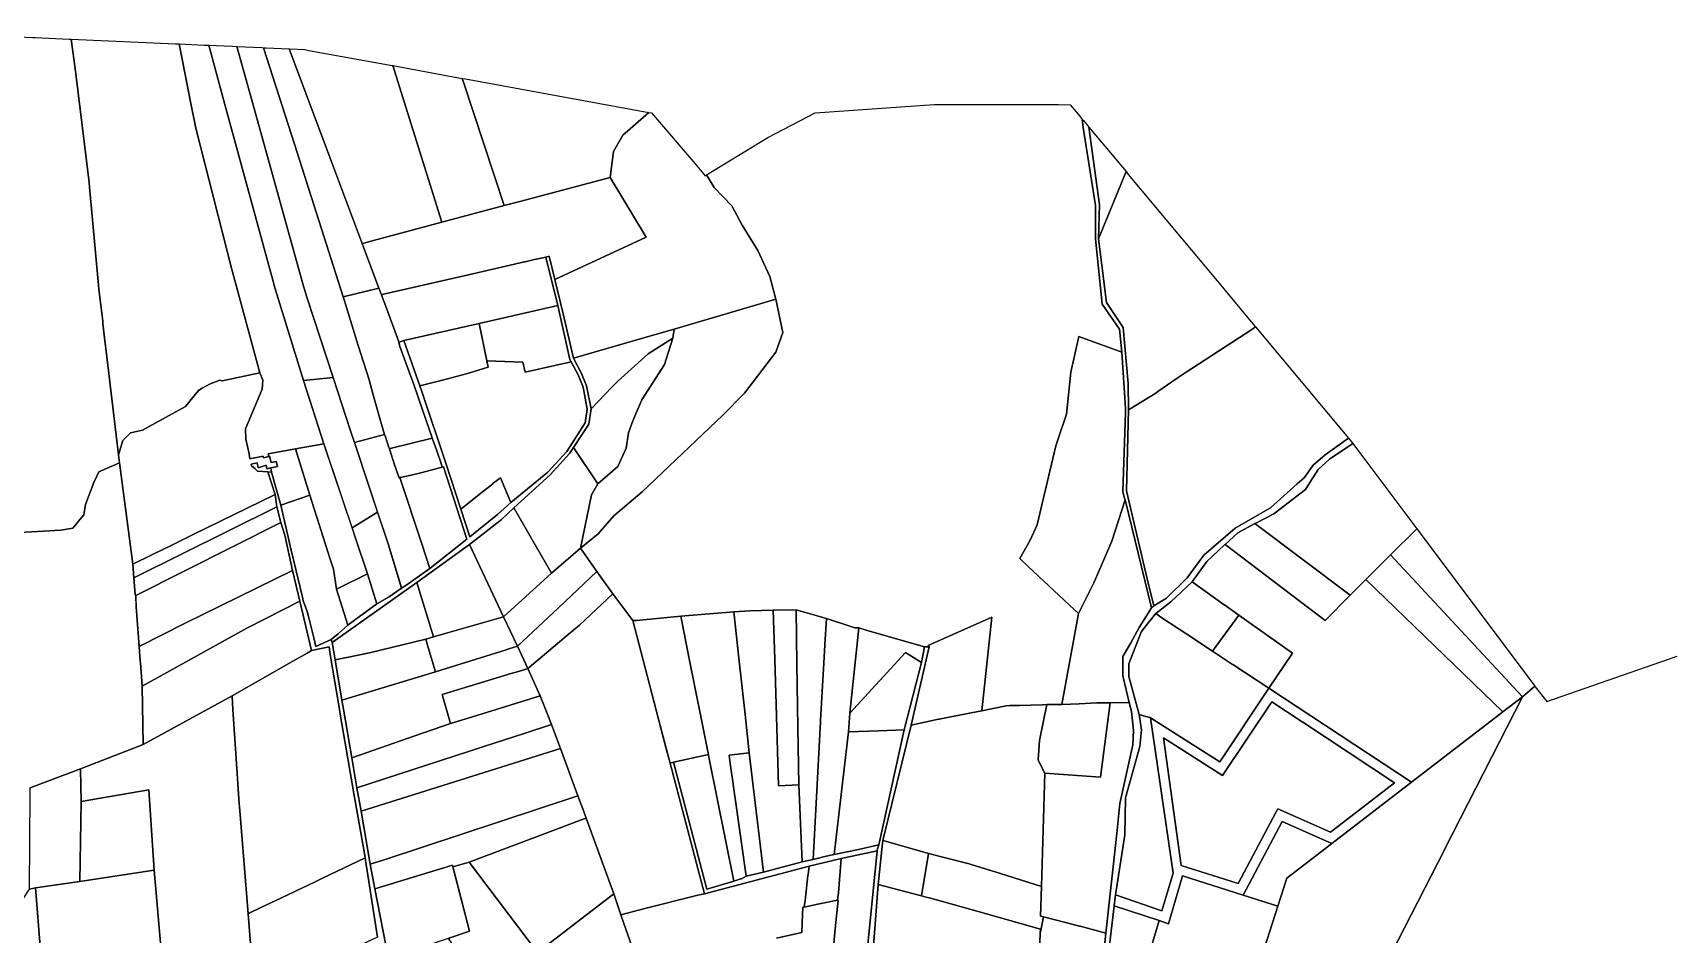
# Model space of a CAD drawing. Header units: metres. Extents: x 3 to 1005126, y 39 to 4383651.
# Drawn here: x 490451 to 491781, y 4374039 to 4374770 of the extents above; entities that cross this region are included whole.
import ezdxf

# ---------------------------------------------------------------- set-up
doc = ezdxf.new("R2010")
doc.units = ezdxf.units.M
doc.header["$MEASUREMENT"] = 0
doc.layers.add('TM_Llucmajor', color=7, linetype='Continuous')

msp = doc.modelspace()

# ---------------------------------------------------------------- linework, layer by layer
at = {"layer": 'TM_Llucmajor', "linetype": 'Continuous', "flags": 128}
for points in [[(490365.3, 4374770.1), (490451.4, 4374766.2), (490453.2, 4374766.2), (490480.9, 4374764.9), (490482.6, 4374764.9), (490485.9, 4374738.8), (490497.2, 4374648.6), (490497.5, 4374644.7), (490504.8, 4374565.2), (490505.1, 4374562), (490508.1, 4374536), (490508.3, 4374534.1), (490509.6, 4374522.5), (490510.7, 4374513.5), (490510.9, 4374511.6), (490520.9, 4374427.7), (490521.7, 4374421.2), (490504.9, 4374413.7), (490500.8, 4374405.2), (490494.2, 4374387.3), (490492.7, 4374379), (490488.2, 4374373.4), (490487.9, 4374373), (490483.9, 4374368), (490474, 4374366.4), (490421.6, 4374363.5)], [(491320.5, 4374018.5), (491322.4, 4374039.5), (491331.4, 4374120.5), (491333.8, 4374144.7), (491344.5, 4374192.4), (491345, 4374203.9), (491343.5, 4374219.4), (491341.4, 4374226.7), (491336.4, 4374248.3), (491336.4, 4374263.9), (491342.7, 4374275.2), (491349.7, 4374287.5), (491359.5, 4374303.4), (491361.4, 4374305.1), (491371.7, 4374311.3), (491388.6, 4374327.8), (491391.5, 4374331.8), (491402.1, 4374346.1), (491427.6, 4374368.1), (491456.2, 4374384.5), (491477.8, 4374404.2), (491483.6, 4374409), (491490.8, 4374419.3), (491500.7, 4374427.5), (491519.5, 4374441.2), (491521.9, 4374438.2), (491523.1, 4374436.9), (491504.2, 4374424.2), (491495, 4374415.8), (491488.2, 4374405.1), (491484.6, 4374399.5), (491458.9, 4374379.7), (491444.9, 4374372.5), (491443.6, 4374371.8), (491429.8, 4374364.2), (491419.3, 4374354.9), (491418.9, 4374354.5), (491404.5, 4374341), (491392.5, 4374324.6), (491375.3, 4374308.4), (491375.2, 4374308.3), (491363, 4374298.8), (491357.2, 4374291.6), (491351.5, 4374284.4), (491346.3, 4374271.3), (491341.2, 4374258), (491341.3, 4374247.7), (491349.5, 4374217), (491351.6, 4374204.6), (491350.1, 4374190.9), (491338.6, 4374149.3), (491338.6, 4374149), (491337.9, 4374119.4), (491330.4, 4374070.5), (491330.1, 4374068.6), (491329.3, 4374061.8), (491324, 4374016)], [(490421.6, 4374363.5), (490474, 4374366.4), (490483.9, 4374368), (490487.9, 4374373), (490488.2, 4374373.4), (490492.7, 4374379), (490494.2, 4374387.3), (490500.8, 4374405.2), (490504.9, 4374413.7), (490521.7, 4374421.2), (490530.4, 4374355.3), (490532.6, 4374339), (490533.3, 4374327.8), (490534.6, 4374314.2), (490534.7, 4374313.4), (490534.7, 4374313.4), (490535, 4374313.4), (490535.1, 4374311.3), (490535.4, 4374304.4), (490537.8, 4374272.1), (490538.6, 4374260.3), (490538.7, 4374259.2), (490540.1, 4374239.8), (490540.9, 4374192.7), (490490.2, 4374172.8), (490449.1, 4374157.4)], [(490731.2, 4374036.2), (490721.6, 4374098.8), (490720.6, 4374104.1), (490712.1, 4374152.8), (490707.4, 4374179.6), (490707.1, 4374181.2), (490702.3, 4374209.3), (490702, 4374210.7), (490699.5, 4374225.9), (490692.9, 4374265.7), (490691.9, 4374271.8), (490677.6, 4374268.8), (490668.1, 4374308.9), (490662.3, 4374333.8), (490656.1, 4374362.5), (490652.7, 4374372.8), (490649.4, 4374385.3), (490648.1, 4374395.4), (490642.2, 4374413.9), (490645.1, 4374413.6), (490652.7, 4374386.7), (490661.2, 4374350.3), (490670.3, 4374312), (490671, 4374309.1), (490672.8, 4374304.2), (490674.2, 4374300.5), (490675.5, 4374295.4), (490679.5, 4374279.2), (490681.2, 4374272), (490693.6, 4374277.8), (490694.3, 4374275.3), (490696.8, 4374261.3), (490702.3, 4374228.5), (490703.6, 4374221.2), (490710.3, 4374181.9), (490714.5, 4374157.4), (490717.9, 4374138.4), (490725.4, 4374095.4), (490729, 4374075.6), (490740.1, 4374018.7)], [(491126.2, 4374000.7), (491133.7, 4374073.5), (491136.8, 4374106.4), (491137.2, 4374107.8), (491138.3, 4374111.1), (491158.8, 4374204.6), (491172.9, 4374259.1), (491175.3, 4374271.8), (491176.5, 4374271.8), (491179.1, 4374271.8), (491166.7, 4374217.7), (491164.6, 4374208.4), (491141.6, 4374114.8), (491140.6, 4374107.3), (491137.7, 4374079), (491134.7, 4374039.9), (491133.5, 4374023)], [(491532.2, 4373979.9), (491597.7, 4374107.7), (491597.7, 4374107.8), (491660.8, 4374231.3), (491670.7, 4374239.8), (491671.1, 4374239.3), (491680.7, 4374227.6), (491748.1, 4374250.9), (491786.5, 4374264.3)], [(490939.4, 4374024.3), (490931.3, 4374047.3), (490928.7, 4374054.5), (490948.3, 4374059.4), (490991.2, 4374070.2), (490996.6, 4374071.5), (491081.6, 4374093.9), (491080.8, 4374087), (491080.7, 4374086.4), (491078.3, 4374066), (491077.6, 4374060.7), (491076.6, 4374060.5), (491076.1, 4374048.2), (491076.1, 4374048.2), (491075.8, 4374040.1), (491075.6, 4374040.1), (491055.1, 4374035.5)], [(490861.2, 4374023.7), (490901, 4374054.4), (490923.2, 4374071.4), (490928.7, 4374054.5), (490931.3, 4374047.3), (490939.4, 4374024.3)], [(491055.1, 4374035.5), (491075.6, 4374040.1), (491075.8, 4374040.1), (491076.1, 4374048.2), (491076.6, 4374060.5), (491077.6, 4374060.7), (491088.7, 4374063), (491104.8, 4374066.3), (491105.1, 4374066.4), (491102.9, 4374042.9), (491098.5, 4373995.4)], [(491268.3, 4374019.1), (491269.2, 4374039.3), (491271.8, 4374052.8), (491298.3, 4374046.1), (491301.2, 4374045.3), (491301.3, 4374045.3), (491301.6, 4374045.2), (491322.4, 4374039.5), (491320.5, 4374018.5)]]:
    msp.add_lwpolyline(points, dxfattribs=at)
for points in [[(490482.6, 4374764.9), (490567.3, 4374761.1), (490570.2, 4374761), (490579.7, 4374712.7), (490583.7, 4374692.7), (490612.8, 4374579.2), (490635.8, 4374494.1), (490605.1, 4374487.7), (490604, 4374488), (490603.2, 4374488.2), (490594.7, 4374485), (490588.8, 4374481.6), (490585.9, 4374479.9), (490575.3, 4374466.8), (490540.4, 4374447.6), (490530.8, 4374445.6), (490524.5, 4374439.3), (490520.9, 4374427.7), (490510.9, 4374511.6), (490510.7, 4374513.5), (490509.6, 4374522.5), (490508.3, 4374534.1), (490508.1, 4374536), (490505.1, 4374562), (490504.8, 4374565.2), (490497.5, 4374644.7), (490497.2, 4374648.6), (490485.9, 4374738.8), (490482.6, 4374764.9)], [(490627.7, 4374424.4), (490627, 4374428.1), (490626.9, 4374428.3), (490624.4, 4374440.4), (490624.1, 4374448.8), (490637.7, 4374480.9), (490638, 4374488.2), (490635.8, 4374494.1), (490612.8, 4374579.2), (490583.7, 4374692.7), (490579.7, 4374712.7), (490570.2, 4374761), (490590.4, 4374760.1), (490594.2, 4374759.9), (490606.5, 4374714.8), (490647, 4374566.4), (490647.1, 4374565.9), (490671.2, 4374487.9), (490687.6, 4374436.6), (490664.6, 4374432.4), (490642.5, 4374428.5), (490642.9, 4374426.3), (490638.8, 4374425.3), (490638.5, 4374426.6), (490627.7, 4374424.4)], [(490594.2, 4374759.9), (490613.2, 4374759.1), (490617, 4374758.9), (490631, 4374708.6), (490670.6, 4374566.4), (490673.9, 4374555.5), (490674.2, 4374554.7), (490695.1, 4374490.5), (490671.2, 4374487.9), (490647.1, 4374565.9), (490647, 4374566.4), (490606.5, 4374714.8), (490594.2, 4374759.9)], [(490736.9, 4374444.2), (490712.6, 4374437.5), (490709.4, 4374447.2), (490695.1, 4374490.5), (490674.2, 4374554.7), (490673.9, 4374555.5), (490670.6, 4374566.4), (490631, 4374708.6), (490617, 4374758.9), (490637.2, 4374758), (490638.7, 4374757.9), (490663.7, 4374679.7), (490703.3, 4374555.7), (490704.3, 4374552.6), (490710.5, 4374533), (490715.5, 4374516.4), (490724.4, 4374488.6), (490727.8, 4374476.3), (490732.6, 4374459), (490735.6, 4374448.6), (490736.9, 4374444.2)], [(490640.9, 4374757.8), (490659.5, 4374757), (490732.4, 4374562.9), (490703.3, 4374555.7), (490663.7, 4374679.7), (490638.7, 4374757.9), (490640.9, 4374757.8)], [(490675.5, 4374755.8), (490743.1, 4374743.5), (490743.7, 4374743.4), (490746, 4374735.8), (490783.4, 4374616.3), (490723.8, 4374600.4), (490721.3, 4374599.7), (490718.7, 4374599.2), (490659.5, 4374757), (490672.2, 4374756.4), (490675.5, 4374755.8)], [(490743.7, 4374743.4), (490800, 4374733.1), (490801.1, 4374729.9), (490834.1, 4374629.9), (490783.4, 4374616.3), (490746, 4374735.8), (490743.7, 4374743.4)], [(490800, 4374733.1), (490802.6, 4374732.6), (490951.6, 4374705.3), (490936.4, 4374692), (490930.5, 4374686.9), (490922.9, 4374673.8), (490920.1, 4374652.7), (490846.9, 4374633.3), (490834.1, 4374629.9), (490801.1, 4374729.9), (490800, 4374733.1)], [(490881.9, 4374541.9), (490875.2, 4374569.8), (490949.4, 4374604.2), (490920.1, 4374652.7), (490922.9, 4374673.8), (490930.5, 4374686.9), (490936.4, 4374692), (490951.6, 4374705.3), (490953.6, 4374705), (490989, 4374663.8), (490997.3, 4374654), (490998.4, 4374654.7), (491004.6, 4374644.6), (491019, 4374629.7), (491027.4, 4374614.1), (491039.9, 4374593.4), (491049.8, 4374572.2), (491054.6, 4374553.9), (490972.1, 4374529.7), (490959.7, 4374526.1), (490907, 4374510.9), (490890.4, 4374506.1), (490881.9, 4374541.9)], [(490909.4, 4374333), (490896.1, 4374351.8), (490910.4, 4374363.5), (490923.2, 4374378.2), (490946, 4374397.5), (491011.6, 4374459.7), (491029.1, 4374477.6), (491054.7, 4374510.8), (491060.3, 4374526.9), (491054.6, 4374553.9), (491049.8, 4374572.2), (491039.9, 4374593.4), (491027.4, 4374614.1), (491019, 4374629.7), (491004.6, 4374644.6), (490998.4, 4374654.7), (491048.2, 4374685.1), (491086.5, 4374705.2), (491183.1, 4374711.8), (491185.6, 4374712), (491186.4, 4374712), (491190.2, 4374712), (491234.7, 4374711.9), (491284, 4374711.8), (491293.5, 4374711.7), (491300, 4374704), (491303.1, 4374700.3), (491303.2, 4374699.9), (491304.2, 4374693.2), (491314.2, 4374630), (491314.2, 4374602.8), (491319.5, 4374549.8), (491333.7, 4374529.5), (491335.4, 4374510.9), (491300.7, 4374523.5), (491294, 4374494.6), (491290.7, 4374460.7), (491287.6, 4374451.7), (491286.9, 4374449.6), (491284.7, 4374443), (491281.9, 4374434.8), (491272.5, 4374395), (491272, 4374392.8), (491266.9, 4374370.9), (491261.1, 4374358.4), (491252.8, 4374343.5), (491259.6, 4374337.1), (491297.1, 4374301.9), (491300.3, 4374298.9), (491286.7, 4374225.1), (491274.7, 4374225.1), (491270.8, 4374224.9), (491252.5, 4374224.3), (491244.5, 4374224.1), (491241.7, 4374224), (491221.9, 4374219.9), (491230, 4374295.9), (491180.8, 4374274.1), (491178.3, 4374273), (491179.1, 4374271.8), (491176.5, 4374271.8), (491175.3, 4374271.8), (491128.7, 4374285.1), (491121.9, 4374287.3), (491118.7, 4374287.2), (491117.2, 4374287.7), (491095.8, 4374294.7), (491071.2, 4374301.9), (491052.5, 4374301.7), (491033.6, 4374301.1), (491020.6, 4374300.1), (490977.4, 4374296.7), (490941.4, 4374293.2), (490938.4, 4374293.2), (490922.4, 4374314.7), (490909.4, 4374333)], [(491303.1, 4374700.3), (491303.4, 4374700), (491304.3, 4374698.9), (491306.9, 4374695.8), (491307.6, 4374694.9), (491308.8, 4374693.4), (491317.5, 4374630.6), (491316.7, 4374603), (491323, 4374551.1), (491336.6, 4374531), (491340.8, 4374485.5), (491340.9, 4374464.2), (491339.2, 4374398.4), (491356.2, 4374326.9), (491361.4, 4374305.1), (491359.5, 4374303.4), (491338.1, 4374391), (491337.5, 4374393.2), (491336.3, 4374397.9), (491338.4, 4374461.6), (491338.6, 4374465.4), (491335.4, 4374510.9), (491333.7, 4374529.5), (491319.5, 4374549.8), (491314.2, 4374602.8), (491314.2, 4374630), (491304.2, 4374693.2), (491303.2, 4374699.9), (491303.1, 4374700.3)], [(491308.8, 4374693.4), (491339, 4374657.4), (491316.7, 4374603), (491317.5, 4374630.6), (491308.8, 4374693.4)], [(490723.8, 4374600.4), (490783.4, 4374616.3), (490834.1, 4374629.9), (490846.9, 4374633.3), (490920.1, 4374652.7), (490949.4, 4374604.2), (490875.2, 4374569.8), (490870.7, 4374588.7), (490867.8, 4374588.1), (490860.3, 4374586.4), (490859.9, 4374586.3), (490851, 4374584.2), (490850.7, 4374584.2), (490805, 4374573.7), (490736.1, 4374557.9), (490736, 4374557.9), (490734.4, 4374557.5), (490732.8, 4374561.6), (490732.4, 4374562.9), (490718.7, 4374599.2), (490721.3, 4374599.7), (490723.8, 4374600.4)], [(491323, 4374551.1), (491316.7, 4374603), (491339, 4374657.4), (491340.7, 4374655.2), (491412.9, 4374568.9), (491414.7, 4374566.7), (491419.4, 4374561), (491443.3, 4374532.4), (491444.1, 4374531.5), (491441, 4374529.3), (491392.3, 4374497.6), (491388.6, 4374495.2), (491380.4, 4374489.7), (491364.7, 4374478.9), (491363, 4374477.7), (491340.9, 4374464.2), (491340.8, 4374485.5), (491336.6, 4374531), (491323, 4374551.1)], [(490784.8, 4374417.8), (490783.8, 4374417.6), (490783.1, 4374419.7), (490779, 4374431.8), (490775.7, 4374441.2), (490775.3, 4374442.3), (490768, 4374463.2), (490760.7, 4374484.7), (490757.9, 4374492.1), (490749.4, 4374515.4), (490748.5, 4374518.9), (490749.6, 4374519.3), (490752.5, 4374520.3), (490765.6, 4374483.5), (490767.5, 4374478.1), (490786.6, 4374420.9), (490799, 4374383.6), (490806.3, 4374361.2), (490828.6, 4374379.2), (490839.5, 4374388.9), (490869.4, 4374413.5), (490884.8, 4374430.3), (490899.9, 4374453.6), (490901.5, 4374464.8), (490898.1, 4374482.6), (490894.2, 4374492.4), (490888.5, 4374503.2), (490887.5, 4374505.1), (490877.5, 4374548.7), (490867.8, 4374588.1), (490870.7, 4374588.7), (490875.2, 4374569.8), (490881.9, 4374541.9), (490890.4, 4374506.1), (490896.9, 4374493.7), (490901, 4374483.5), (490904.6, 4374464.9), (490902.8, 4374452.5), (490890.3, 4374433.5), (490887.2, 4374428.6), (490871.5, 4374411.4), (490841.8, 4374384.6), (490831.6, 4374374.9), (490805.8, 4374354.9), (490763.1, 4374324.1), (490694.3, 4374275.3), (490693.6, 4374277.8), (490699.2, 4374282.5), (490707, 4374289.4), (490707.3, 4374289.6), (490730.8, 4374306.6), (490740.7, 4374312.5), (490750.8, 4374319.3), (490754.2, 4374321.7), (490773.6, 4374335.5), (490803.8, 4374359.3), (490784.8, 4374417.8)], [(490736, 4374557.9), (490736.1, 4374557.9), (490805, 4374573.7), (490850.7, 4374584.2), (490851, 4374584.2), (490859.9, 4374586.3), (490860.3, 4374586.4), (490867.8, 4374588.1), (490877.5, 4374548.7), (490813.8, 4374534.1), (490752.5, 4374520.3), (490749.6, 4374519.3), (490748.5, 4374518.9), (490748.2, 4374520), (490739.6, 4374543.6), (490734.4, 4374557.5), (490736, 4374557.9)], [(490736.9, 4374444.2), (490735.6, 4374448.6), (490732.6, 4374459), (490727.8, 4374476.3), (490724.4, 4374488.6), (490715.5, 4374516.4), (490710.5, 4374533), (490704.3, 4374552.6), (490703.3, 4374555.7), (490732.4, 4374562.9), (490732.8, 4374561.6), (490739.6, 4374543.6), (490748.2, 4374520), (490749.4, 4374515.4), (490757.9, 4374492.1), (490760.7, 4374484.7), (490768, 4374463.2), (490775.3, 4374442.3), (490775.7, 4374441.2), (490741.5, 4374432.7), (490740.9, 4374432.6), (490740.5, 4374433.7), (490739.1, 4374438), (490737.7, 4374442.1), (490736.9, 4374444.2)], [(490896.1, 4374351.8), (490904.9, 4374395.1), (490910.2, 4374404.2), (490926.3, 4374418.1), (490933, 4374432.9), (490935.1, 4374445.6), (490938.4, 4374455.3), (490945.8, 4374472.3), (490964.3, 4374501), (490971.1, 4374522.4), (490972.1, 4374529.7), (491054.6, 4374553.9), (491060.3, 4374526.9), (491054.7, 4374510.8), (491029.1, 4374477.6), (491011.6, 4374459.7), (490946, 4374397.5), (490923.2, 4374378.2), (490910.4, 4374363.5), (490896.1, 4374351.8)], [(490820, 4374504), (490813.8, 4374534.1), (490877.5, 4374548.7), (490887.5, 4374505.1), (490888.5, 4374503.2), (490851, 4374494.7), (490849.3, 4374502.9), (490820, 4374504)], [(490765.6, 4374483.5), (490752.5, 4374520.3), (490813.8, 4374534.1), (490820, 4374504), (490821, 4374498.8), (490804.2, 4374493.7), (490783.9, 4374488.1), (490765.6, 4374483.5)], [(490896.9, 4374493.7), (490890.4, 4374506.1), (490907, 4374510.9), (490959.7, 4374526.1), (490972.1, 4374529.7), (490971.1, 4374522.4), (490951, 4374509.7), (490926.4, 4374487.5), (490921, 4374481.9), (490916.3, 4374477.1), (490904.6, 4374464.9), (490901, 4374483.5), (490896.9, 4374493.7)], [(491356.2, 4374326.9), (491339.2, 4374398.4), (491340.9, 4374464.2), (491363, 4374477.7), (491364.7, 4374478.9), (491380.4, 4374489.7), (491388.6, 4374495.2), (491392.3, 4374497.6), (491441, 4374529.3), (491444.1, 4374531.5), (491516.8, 4374444.4), (491519.5, 4374441.2), (491500.7, 4374427.5), (491490.8, 4374419.3), (491483.6, 4374409), (491477.8, 4374404.2), (491456.2, 4374384.5), (491427.6, 4374368.1), (491402.1, 4374346.1), (491391.5, 4374331.8), (491388.6, 4374327.8), (491371.7, 4374311.3), (491361.4, 4374305.1), (491356.2, 4374326.9)], [(490910.2, 4374404.2), (490890.3, 4374433.5), (490902.8, 4374452.5), (490904.6, 4374464.9), (490916.3, 4374477.1), (490921, 4374481.9), (490926.4, 4374487.5), (490951, 4374509.7), (490971.1, 4374522.4), (490964.3, 4374501), (490945.8, 4374472.3), (490938.4, 4374455.3), (490935.1, 4374445.6), (490933, 4374432.9), (490926.3, 4374418.1), (490910.2, 4374404.2)], [(491297.1, 4374301.9), (491259.6, 4374337.1), (491252.8, 4374343.5), (491261.1, 4374358.4), (491266.9, 4374370.9), (491272, 4374392.8), (491272.5, 4374395), (491281.9, 4374434.8), (491284.7, 4374443), (491286.9, 4374449.6), (491287.6, 4374451.7), (491290.7, 4374460.7), (491294, 4374494.6), (491300.7, 4374523.5), (491335.4, 4374510.9), (491338.6, 4374465.4), (491338.4, 4374461.6), (491336.3, 4374397.9), (491337.5, 4374393.2), (491338.1, 4374391), (491327.4, 4374357.5), (491314.7, 4374328), (491312.8, 4374323.8), (491300.3, 4374298.9), (491297.1, 4374301.9)], [(490767.5, 4374478.1), (490765.6, 4374483.5), (490783.9, 4374488.1), (490804.2, 4374493.7), (490821, 4374498.8), (490820, 4374504), (490849.3, 4374502.9), (490851, 4374494.7), (490888.5, 4374503.2), (490894.2, 4374492.4), (490898.1, 4374482.6), (490901.5, 4374464.8), (490899.9, 4374453.6), (490884.8, 4374430.3), (490869.4, 4374413.5), (490839.5, 4374388.9), (490831, 4374409), (490825.2, 4374404.5), (490824.5, 4374403.9), (490819, 4374399.6), (490799, 4374383.6), (490786.6, 4374420.9), (490767.5, 4374478.1)], [(490627.7, 4374424.4), (490638.5, 4374426.6), (490638.8, 4374425.3), (490642.9, 4374426.3), (490643.6, 4374426.5), (490644.8, 4374421.3), (490649, 4374422.2), (490649.9, 4374418.2), (490644.5, 4374417), (490641.4, 4374416.3), (490640.8, 4374419.2), (490634.3, 4374417.1), (490633.5, 4374421.1), (490628.6, 4374420.1), (490628.9, 4374418.7), (490631.8, 4374416.2), (490632.1, 4374416), (490632.4, 4374415.8), (490633.9, 4374414.5), (490642.2, 4374413.9), (490648.1, 4374395.4), (490580.9, 4374362.6), (490564.2, 4374354.4), (490548, 4374346.5), (490532.6, 4374339), (490530.4, 4374355.3), (490521.7, 4374421.2), (490520.9, 4374427.7), (490524.5, 4374439.3), (490530.8, 4374445.6), (490540.4, 4374447.6), (490575.3, 4374466.8), (490585.9, 4374479.9), (490588.8, 4374481.6), (490594.7, 4374485), (490603.2, 4374488.2), (490604, 4374488), (490605.1, 4374487.7), (490635.8, 4374494.1), (490638, 4374488.2), (490637.7, 4374480.9), (490624.1, 4374448.8), (490624.4, 4374440.4), (490626.9, 4374428.3), (490627, 4374428.1), (490627.7, 4374424.4)], [(490710.6, 4374368.4), (490687.6, 4374436.6), (490671.2, 4374487.9), (490695.1, 4374490.5), (490709.4, 4374447.2), (490712.6, 4374437.5), (490724.1, 4374402.6), (490731.2, 4374381.2), (490710.6, 4374368.4)], [(490700.2, 4374319.7), (490697.9, 4374318.6), (490695.5, 4374334.8), (490692.9, 4374343), (490676.4, 4374395), (490664.6, 4374432.4), (490687.6, 4374436.6), (490713.6, 4374359.3), (490723.1, 4374331.1), (490700.2, 4374319.7)], [(490749.4, 4374409.1), (490767.1, 4374355.4), (490773.6, 4374335.5), (490754.2, 4374321.7), (490750.8, 4374319.3), (490739.8, 4374355.3), (490724.1, 4374402.6), (490712.6, 4374437.5), (490736.9, 4374444.2), (490737.7, 4374442.1), (490739.1, 4374438), (490740.5, 4374433.7), (490740.9, 4374432.6), (490745.1, 4374419.6), (490748.7, 4374408.9), (490749.4, 4374409.1)], [(490783.1, 4374419.7), (490783.8, 4374417.6), (490766.5, 4374412.9), (490758.5, 4374411), (490749.7, 4374409.1), (490749.4, 4374409.1), (490748.7, 4374408.9), (490745.1, 4374419.6), (490740.9, 4374432.6), (490741.5, 4374432.7), (490775.7, 4374441.2), (490779, 4374431.8), (490783.1, 4374419.7)], [(491521, 4374313.8), (491443.6, 4374371.8), (491444.9, 4374372.5), (491458.9, 4374379.7), (491484.6, 4374399.5), (491488.2, 4374405.1), (491495, 4374415.8), (491504.2, 4374424.2), (491523.1, 4374436.9), (491523.7, 4374436.1), (491532.9, 4374423.9), (491575, 4374367.7), (491553.7, 4374346.4), (491533.7, 4374326.4), (491521, 4374313.8)], [(490644.5, 4374417), (490645.1, 4374413.6), (490642.2, 4374413.9), (490633.9, 4374414.5), (490632.4, 4374415.8), (490632.1, 4374416), (490631.8, 4374416.2), (490628.9, 4374418.7), (490628.6, 4374420.1), (490633.5, 4374421.1), (490634.3, 4374417.1), (490640.8, 4374419.2), (490641.4, 4374416.3), (490644.5, 4374417)], [(490642.9, 4374426.3), (490642.5, 4374428.5), (490664.6, 4374432.4), (490676.4, 4374395), (490652.7, 4374386.7), (490645.1, 4374413.6), (490644.5, 4374417), (490649.9, 4374418.2), (490649, 4374422.2), (490644.8, 4374421.3), (490643.6, 4374426.5), (490642.9, 4374426.3)], [(490872.4, 4374331.6), (490841.8, 4374384.6), (490871.5, 4374411.4), (490887.2, 4374428.6), (490890.3, 4374433.5), (490910.2, 4374404.2), (490904.9, 4374395.1), (490896.1, 4374351.8), (490872.4, 4374331.6)], [(490784.8, 4374417.8), (490803.8, 4374359.3), (490773.6, 4374335.5), (490767.1, 4374355.4), (490749.4, 4374409.1), (490749.7, 4374409.1), (490758.5, 4374411), (490766.5, 4374412.9), (490783.8, 4374417.6), (490784.8, 4374417.8)], [(490806.3, 4374361.2), (490799, 4374383.6), (490819, 4374399.6), (490824.5, 4374403.9), (490825.2, 4374404.5), (490831, 4374409), (490839.5, 4374388.9), (490828.6, 4374379.2), (490806.3, 4374361.2)], [(490533.3, 4374327.8), (490532.6, 4374339), (490548, 4374346.5), (490564.2, 4374354.4), (490580.9, 4374362.6), (490648.1, 4374395.4), (490649.4, 4374385.3), (490533.3, 4374327.8)], [(490697.9, 4374318.6), (490707, 4374289.4), (490699.2, 4374282.5), (490693.6, 4374277.8), (490681.2, 4374272), (490679.5, 4374279.2), (490675.5, 4374295.4), (490674.2, 4374300.5), (490672.8, 4374304.2), (490671, 4374309.1), (490670.3, 4374312), (490661.2, 4374350.3), (490652.7, 4374386.7), (490676.4, 4374395), (490692.9, 4374343), (490695.5, 4374334.8), (490697.9, 4374318.6)], [(490534.7, 4374313.4), (490534.6, 4374314.2), (490533.3, 4374327.8), (490649.4, 4374385.3), (490652.7, 4374372.8), (490535, 4374313.4), (490534.7, 4374313.4)], [(490750.1, 4374321.6), (490750.8, 4374319.3), (490740.7, 4374312.5), (490730.8, 4374306.6), (490723.1, 4374331.1), (490713.6, 4374359.3), (490710.6, 4374368.4), (490731.2, 4374381.2), (490739.8, 4374355.3), (490750.1, 4374321.6)], [(490833.6, 4374296.3), (490805.8, 4374354.9), (490831.6, 4374374.9), (490841.8, 4374384.6), (490872.4, 4374331.6), (490833.6, 4374296.3)], [(491286.7, 4374225.1), (491300.3, 4374298.9), (491312.8, 4374323.8), (491314.7, 4374328), (491327.4, 4374357.5), (491338.1, 4374391), (491359.5, 4374303.4), (491349.7, 4374287.5), (491342.7, 4374275.2), (491336.4, 4374263.9), (491336.4, 4374248.3), (491341.4, 4374226.7), (491326.1, 4374226.5), (491316.8, 4374226.3), (491315.2, 4374226.3), (491301, 4374225.7), (491286.7, 4374225.1)], [(490535.4, 4374304.4), (490535, 4374313.4), (490652.7, 4374372.8), (490656.1, 4374362.5), (490662.3, 4374333.8), (490574.5, 4374290.8), (490537.8, 4374272.1), (490535.4, 4374304.4)], [(491500.5, 4374293.2), (491419.3, 4374354.9), (491429.8, 4374364.2), (491443.6, 4374371.8), (491521, 4374313.8), (491500.5, 4374293.2)], [(491660.8, 4374231.3), (491553.7, 4374346.4), (491575, 4374367.7), (491575.2, 4374367.4), (491670.7, 4374239.8), (491660.8, 4374231.3)], [(490776.8, 4374279.9), (490763.1, 4374324.1), (490805.8, 4374354.9), (490833.6, 4374296.3), (490776.8, 4374279.9)], [(491418.7, 4374306), (491392.5, 4374324.6), (491404.5, 4374341), (491418.9, 4374354.5), (491419.3, 4374354.9), (491500.5, 4374293.2), (491521, 4374313.8), (491533.7, 4374326.4), (491644.9, 4374219), (491570.8, 4374161.9), (491454.9, 4374238.2), (491474, 4374266.8), (491430.5, 4374297.6), (491418.8, 4374305.9), (491418.7, 4374306)], [(490844.9, 4374272.4), (490833.6, 4374296.3), (490872.4, 4374331.6), (490896.1, 4374351.8), (490909.4, 4374333), (490878.1, 4374303.6), (490844.9, 4374272.4)], [(491644.9, 4374219), (491533.7, 4374326.4), (491553.7, 4374346.4), (491660.8, 4374231.3), (491644.9, 4374219)], [(490538.6, 4374260.3), (490537.8, 4374272.1), (490574.5, 4374290.8), (490662.3, 4374333.8), (490668.1, 4374308.9), (490625, 4374287.1), (490540.1, 4374239.8), (490538.7, 4374259.2), (490538.6, 4374260.3)], [(490707, 4374289.4), (490697.9, 4374318.6), (490700.2, 4374319.7), (490723.1, 4374331.1), (490730.8, 4374306.6), (490707.3, 4374289.6), (490707, 4374289.4)], [(490853.2, 4374254.3), (490844.9, 4374272.4), (490878.1, 4374303.6), (490909.4, 4374333), (490922.4, 4374314.7), (490895.1, 4374289.5), (490886, 4374281.8), (490863.2, 4374262.7), (490853.2, 4374254.3)], [(490696.8, 4374261.3), (490694.3, 4374275.3), (490763.1, 4374324.1), (490776.8, 4374279.9), (490770.4, 4374278), (490724.6, 4374267), (490706.2, 4374263.3), (490706, 4374263.2), (490696.8, 4374261.3)], [(490863.4, 4374232.2), (490853.2, 4374254.3), (490863.2, 4374262.7), (490886, 4374281.8), (490895.1, 4374289.5), (490922.4, 4374314.7), (490938.4, 4374293.2), (490946.8, 4374260.9), (490959.4, 4374213.1), (490978.8, 4374139.4), (490996.6, 4374071.5), (490991.2, 4374070.2), (490948.3, 4374059.4), (490928.7, 4374054.5), (490923.2, 4374071.4), (490900.6, 4374132.9), (490897.9, 4374140.4), (490893.9, 4374150.9), (490879.7, 4374189.3), (490872.4, 4374208.7), (490867.1, 4374222.5), (490863.4, 4374232.2)], [(491368.1, 4374295.4), (491363, 4374298.8), (491375.2, 4374308.3), (491375.3, 4374308.4), (491392.5, 4374324.6), (491418.7, 4374306), (491418.8, 4374305.9), (491430.5, 4374297.6), (491409.1, 4374268.4), (491394.8, 4374277.9), (491394.6, 4374278), (491368.1, 4374295.4)], [(490540.9, 4374192.7), (490540.1, 4374239.8), (490625, 4374287.1), (490668.1, 4374308.9), (490677.6, 4374268.8), (490674, 4374266.8), (490663.1, 4374260.6), (490613.2, 4374232.2), (490540.9, 4374192.7)], [(491033.6, 4374301.1), (491052.5, 4374301.7), (491053.7, 4374261.7), (491055.1, 4374215.5), (491056.8, 4374159.1), (491073.3, 4374159.8), (491075.9, 4374097.3), (491044.7, 4374088.9), (491033, 4374185.8), (491029.6, 4374216.8), (491024.7, 4374262.5), (491020.6, 4374300.1), (491033.6, 4374301.1)], [(491053.7, 4374261.7), (491052.5, 4374301.7), (491071.2, 4374301.9), (491071.8, 4374257.7), (491072.6, 4374206.6), (491073.3, 4374159.8), (491056.8, 4374159.1), (491055.1, 4374215.5), (491053.7, 4374261.7)], [(491071.2, 4374301.9), (491095.8, 4374294.7), (491094.3, 4374273.6), (491094.3, 4374273.5), (491093.5, 4374258.5), (491090.9, 4374212.4), (491090.9, 4374210.9), (491084.8, 4374099.4), (491075.9, 4374097.3), (491073.3, 4374159.8), (491072.6, 4374206.6), (491071.8, 4374257.7), (491071.2, 4374301.9)], [(490772.4, 4374271.3), (490770.4, 4374278), (490776.8, 4374279.9), (490833.6, 4374296.3), (490844.9, 4374272.4), (490837.9, 4374270.2), (490836.2, 4374269.7), (490835.8, 4374269.5), (490814.9, 4374263), (490811.2, 4374261.9), (490778.2, 4374251.6), (490772.4, 4374271.3)], [(490971.4, 4374178.2), (490968.7, 4374177.5), (490965.4, 4374190.2), (490959.4, 4374213.1), (490946.8, 4374260.9), (490938.4, 4374293.2), (490941.4, 4374293.2), (490977.4, 4374296.7), (490985.2, 4374258.1), (490988.3, 4374242.2), (490988.4, 4374241.9), (490988.6, 4374240.8), (490994.8, 4374209.8), (490999.9, 4374184.1), (490998.9, 4374184.3), (490971.4, 4374178.2)], [(490985.2, 4374258.1), (490977.4, 4374296.7), (491020.6, 4374300.1), (491024.7, 4374262.5), (491029.6, 4374216.8), (491033, 4374185.8), (491016.8, 4374184), (491017.8, 4374175.1), (491018, 4374173.7), (491030.5, 4374085.7), (491026.7, 4374083.6), (491026.1, 4374083.5), (491020.5, 4374081.8), (491000.2, 4374182.4), (491000.2, 4374182.8), (490999.9, 4374184.1), (490994.8, 4374209.8), (490988.6, 4374240.8), (490988.4, 4374241.9), (490988.3, 4374242.2), (490985.2, 4374258.1)], [(491084.8, 4374099.4), (491090.9, 4374210.9), (491090.9, 4374212.4), (491093.5, 4374258.5), (491094.3, 4374273.5), (491094.3, 4374273.6), (491095.8, 4374294.7), (491117.2, 4374287.7), (491118.7, 4374287.2), (491121.9, 4374287.3), (491114.8, 4374218.1), (491113.5, 4374202.8), (491102.1, 4374103.4), (491095.5, 4374102), (491084.8, 4374099.4)], [(491164.6, 4374208.4), (491166.7, 4374217.7), (491179.1, 4374271.8), (491178.3, 4374273), (491180.8, 4374274.1), (491230, 4374295.9), (491221.9, 4374219.9), (491213.1, 4374218.2), (491187.3, 4374213.2), (491186.8, 4374213.1), (491164.6, 4374208.4)], [(491341.3, 4374247.7), (491341.2, 4374258), (491346.3, 4374271.3), (491351.5, 4374284.4), (491357.2, 4374291.6), (491363, 4374298.8), (491368.1, 4374295.4), (491394.6, 4374278), (491394.8, 4374277.9), (491409.1, 4374268.4), (491425.5, 4374257.6), (491425.6, 4374257.6), (491454.9, 4374238.2), (491415, 4374178.4), (491358.8, 4374214.3), (491358.3, 4374214.4), (491354.9, 4374215.4), (491349.5, 4374217), (491341.3, 4374247.7)], [(491425.5, 4374257.6), (491409.1, 4374268.4), (491430.5, 4374297.6), (491474, 4374266.8), (491454.9, 4374238.2), (491425.6, 4374257.6), (491425.5, 4374257.6)], [(490702.3, 4374228.5), (490696.8, 4374261.3), (490706, 4374263.2), (490706.2, 4374263.3), (490724.6, 4374267), (490770.4, 4374278), (490772.4, 4374271.3), (490778.2, 4374251.6), (490702.3, 4374228.5)], [(491114.8, 4374218.1), (491121.9, 4374287.3), (491128.7, 4374285.1), (491175.3, 4374271.8), (491172.9, 4374259.1), (491160, 4374267.2), (491114.8, 4374218.1)], [(490686.7, 4374084.1), (490681.2, 4374081.5), (490657.8, 4374070.4), (490635.4, 4374059.7), (490627.1, 4374055.8), (490626.1, 4374055.3), (490619.2, 4374142.4), (490619, 4374144.4), (490616.6, 4374181.3), (490613.9, 4374221), (490613.2, 4374232.2), (490663.1, 4374260.6), (490674, 4374266.8), (490677.6, 4374268.8), (490691.9, 4374271.8), (490692.9, 4374265.7), (490699.5, 4374225.9), (490702, 4374210.7), (490702.3, 4374209.3), (490707.1, 4374181.2), (490707.4, 4374179.6), (490712.1, 4374152.8), (490720.6, 4374104.1), (490721.3, 4374100.6), (490686.7, 4374084.1)], [(490703.6, 4374221.2), (490702.3, 4374228.5), (490778.2, 4374251.6), (490811.2, 4374261.9), (490814.9, 4374263), (490835.8, 4374269.5), (490836.2, 4374269.7), (490837.9, 4374270.2), (490844.9, 4374272.4), (490853.2, 4374254.3), (490849.2, 4374253), (490843.8, 4374251.4), (490840.6, 4374250.4), (490783.7, 4374233.2), (490790.5, 4374209.5), (490761.4, 4374199.5), (490710.3, 4374181.9), (490703.6, 4374221.2)], [(491113.5, 4374202.8), (491114.8, 4374218.1), (491160, 4374267.2), (491172.9, 4374259.1), (491158.8, 4374204.6), (491138.2, 4374203.8), (491113.5, 4374202.8)], [(490790.5, 4374209.5), (490783.7, 4374233.2), (490840.6, 4374250.4), (490843.8, 4374251.4), (490849.2, 4374253), (490853.2, 4374254.3), (490863.4, 4374232.2), (490812, 4374216.2), (490790.5, 4374209.5)], [(491365.7, 4374049.8), (491329.3, 4374061.8), (491330.1, 4374068.6), (491330.4, 4374070.5), (491368, 4374057.5), (491377.2, 4374088.2), (491358.8, 4374214.3), (491415, 4374178.4), (491454.9, 4374238.2), (491570.8, 4374161.9), (491506, 4374112.2), (491465.7, 4374130), (491433.9, 4374070.3), (491384.9, 4374085.9), (491373.3, 4374047), (491365.7, 4374049.8)], [(490630.2, 4374003.4), (490557.6, 4373994.6), (490555.8, 4374022.1), (490549.8, 4374090.5), (490545.7, 4374155.8), (490490.6, 4374146.2), (490490.2, 4374172.8), (490540.9, 4374192.7), (490613.2, 4374232.2), (490613.9, 4374221), (490616.6, 4374181.3), (490619, 4374144.4), (490619.2, 4374142.4), (490626.1, 4374055.3), (490630.2, 4374003.4)], [(490714.5, 4374157.4), (490710.3, 4374181.9), (490761.4, 4374199.5), (490790.5, 4374209.5), (490812, 4374216.2), (490863.4, 4374232.2), (490867.1, 4374222.5), (490872.4, 4374208.7), (490850.2, 4374201.5), (490817.6, 4374190.9), (490714.5, 4374157.4)], [(491143.7, 4374114.2), (491141.6, 4374114.8), (491164.6, 4374208.4), (491186.8, 4374213.1), (491187.3, 4374213.2), (491213.1, 4374218.2), (491221.9, 4374219.9), (491241.7, 4374224), (491244.5, 4374224.1), (491252.5, 4374224.3), (491270.8, 4374224.9), (491274.7, 4374225.1), (491268.9, 4374197.1), (491268.7, 4374195.9), (491267.5, 4374180.1), (491270.1, 4374175), (491273.1, 4374169.2), (491270.2, 4374077.4), (491236.9, 4374087.8), (491213.9, 4374094.9), (491211.5, 4374095.7), (491210.4, 4374096), (491178.6, 4374104.2), (491143.7, 4374114.2)], [(491273.1, 4374169.2), (491270.1, 4374175), (491267.5, 4374180.1), (491268.7, 4374195.9), (491268.9, 4374197.1), (491274.7, 4374225.1), (491286.7, 4374225.1), (491301, 4374225.7), (491315.2, 4374226.3), (491316.8, 4374226.3), (491326.1, 4374226.5), (491318.2, 4374166.2), (491273.1, 4374169.2)], [(491271.8, 4374052.8), (491269.4, 4374053.4), (491270.2, 4374077.4), (491273.1, 4374169.2), (491318.2, 4374166.2), (491326.1, 4374226.5), (491341.4, 4374226.7), (491343.5, 4374219.4), (491345, 4374203.9), (491344.5, 4374192.4), (491333.8, 4374144.7), (491331.4, 4374120.5), (491322.4, 4374039.5), (491301.6, 4374045.2), (491301.3, 4374045.3), (491301.2, 4374045.3), (491298.3, 4374046.1), (491271.8, 4374052.8)], [(491460.8, 4374137.9), (491429.9, 4374079.9), (491383.7, 4374094.4), (491369.3, 4374198.1), (491417.3, 4374167.4), (491457.2, 4374227.2), (491481.8, 4374211), (491482.4, 4374210.6), (491557, 4374161.5), (491504.9, 4374121.5), (491462.1, 4374140.3), (491460.8, 4374137.9)], [(491482.4, 4374210.6), (491481.8, 4374211), (491457.2, 4374227.2), (491417.3, 4374167.4), (491369.3, 4374198.1), (491383.7, 4374094.4), (491429.9, 4374079.9), (491460.8, 4374137.9), (491462.1, 4374140.3), (491504.9, 4374121.5), (491557, 4374161.5), (491482.4, 4374210.6)], [(491532.2, 4373979.9), (491444.9, 4374007.2), (491462.2, 4374061.4), (491469.4, 4374084.2), (491497.5, 4374105.7), (491506, 4374112.2), (491570.8, 4374161.9), (491644.9, 4374219), (491660.8, 4374231.3), (491597.7, 4374107.8), (491597.7, 4374107.7), (491532.2, 4373979.9)], [(490717.9, 4374138.4), (490714.5, 4374157.4), (490817.6, 4374190.9), (490850.2, 4374201.5), (490872.4, 4374208.7), (490879.7, 4374189.3), (490865.3, 4374184.8), (490717.9, 4374138.4)], [(491368, 4374057.5), (491330.4, 4374070.5), (491337.9, 4374119.4), (491338.6, 4374149), (491338.6, 4374149.3), (491350.1, 4374190.9), (491351.6, 4374204.6), (491349.5, 4374217), (491354.9, 4374215.4), (491358.3, 4374214.4), (491358.8, 4374214.3), (491377.2, 4374088.2), (491368, 4374057.5)], [(491102.1, 4374103.4), (491113.5, 4374202.8), (491138.2, 4374203.8), (491158.8, 4374204.6), (491138.3, 4374111.1), (491121.6, 4374107.5), (491102.1, 4374103.4)], [(490725.4, 4374095.4), (490717.9, 4374138.4), (490865.3, 4374184.8), (490879.7, 4374189.3), (490893.9, 4374150.9), (490736.5, 4374099), (490725.4, 4374095.4)], [(490998.9, 4374184.3), (490999.9, 4374184.1), (491000.2, 4374182.8), (491000.2, 4374182.4), (491020.5, 4374081.8), (490998.6, 4374075.3), (490971.4, 4374178.2), (490998.9, 4374184.3)], [(491017.8, 4374175.1), (491016.8, 4374184), (491033, 4374185.8), (491044.7, 4374088.9), (491030.5, 4374085.7), (491018, 4374173.7), (491017.8, 4374175.1)], [(490448.6, 4374075.3), (490449.1, 4374153), (490449.1, 4374157.4), (490490.2, 4374172.8), (490490.6, 4374146.2), (490489.6, 4374081.3), (490453.6, 4374076.3), (490448.6, 4374075.3)], [(491136.8, 4374106.4), (491107.7, 4374100.1), (491081.6, 4374093.9), (490996.6, 4374071.5), (490978.8, 4374139.4), (490968.7, 4374177.5), (490971.4, 4374178.2), (490998.6, 4374075.3), (491020.5, 4374081.8), (491026.1, 4374083.5), (491026.7, 4374083.6), (491030.5, 4374085.7), (491044.7, 4374088.9), (491075.9, 4374097.3), (491084.8, 4374099.4), (491095.5, 4374102), (491102.1, 4374103.4), (491121.6, 4374107.5), (491138.3, 4374111.1), (491137.2, 4374107.8), (491136.8, 4374106.4)], [(490489.6, 4374081.3), (490490.6, 4374146.2), (490545.7, 4374155.8), (490549.8, 4374090.5), (490489.6, 4374081.3)], [(490792.3, 4374093.4), (490792, 4374094.8), (490785.1, 4374092.6), (490729, 4374075.6), (490725.4, 4374095.4), (490736.5, 4374099), (490893.9, 4374150.9), (490897.9, 4374140.4), (490900.6, 4374132.9), (490895.1, 4374130.8), (490873.9, 4374122.8), (490805.6, 4374097.1), (490792.3, 4374093.4)], [(490861.2, 4374023.7), (490805.6, 4374097.1), (490873.9, 4374122.8), (490895.1, 4374130.8), (490900.6, 4374132.9), (490923.2, 4374071.4), (490901, 4374054.4), (490861.2, 4374023.7)], [(491462.2, 4374061.4), (491433.9, 4374070.3), (491465.7, 4374130), (491506, 4374112.2), (491497.5, 4374105.7), (491469.4, 4374084.2), (491462.2, 4374061.4)], [(491098.5, 4373995.4), (491102.9, 4374042.9), (491105.1, 4374066.4), (491104.8, 4374066.3), (491105.1, 4374070.4), (491105.4, 4374072.3), (491107.7, 4374100.1), (491136.8, 4374106.4), (491133.7, 4374073.5), (491126.2, 4374000.7), (491122.6, 4373973.3), (491122.4, 4373971.7), (491097.8, 4373972.2), (491096.3, 4373972.2), (491096.5, 4373973.7), (491098.5, 4373995.4)], [(491170.8, 4374070.4), (491137.7, 4374079), (491140.6, 4374107.3), (491141.6, 4374114.8), (491143.7, 4374114.2), (491178.6, 4374104.2), (491178.3, 4374102.4), (491172.9, 4374069.9), (491170.8, 4374070.4)], [(491176.6, 4374068.8), (491172.9, 4374069.9), (491178.3, 4374102.4), (491178.6, 4374104.2), (491210.4, 4374096), (491211.5, 4374095.7), (491213.9, 4374094.9), (491236.9, 4374087.8), (491270.2, 4374077.4), (491269.4, 4374053.4), (491271.8, 4374052.8), (491269.2, 4374039.3), (491269.4, 4374042.8), (491218.8, 4374057), (491189.9, 4374065.1), (491180.3, 4374067.8), (491176.6, 4374068.8)], [(490461.6, 4373974.5), (490453.6, 4374076.3), (490489.6, 4374081.3), (490549.8, 4374090.5), (490555.8, 4374022.1), (490485.1, 4373985.7), (490461.6, 4373974.5)], [(490686.7, 4374084.1), (490721.3, 4374100.6), (490721.6, 4374098.8), (490731.2, 4374036.2), (490633.4, 4373990.9), (490631.3, 4373989.9), (490631.1, 4373993), (490630.2, 4374003.4), (490626.1, 4374055.3), (490627.1, 4374055.8), (490635.4, 4374059.7), (490657.8, 4374070.4), (490681.2, 4374081.5), (490686.7, 4374084.1)], [(490740.1, 4374018.7), (490729, 4374075.6), (490785.1, 4374092.6), (490792, 4374094.8), (490806, 4374041.2), (490794, 4374037.1), (490740.1, 4374018.7)], [(490805.6, 4374097.1), (490861.2, 4374023.7), (490819.1, 4373993.2), (490788.8, 4374035.3), (490794, 4374037.1), (490806, 4374041.2), (490792.3, 4374093.4), (490805.6, 4374097.1)], [(491077.7, 4374060.8), (491078.3, 4374066), (491080.7, 4374086.4), (491080.8, 4374087), (491081.6, 4374093.9), (491107.7, 4374100.1), (491105.4, 4374072.3), (491105.1, 4374070.4), (491104.8, 4374066.3), (491088.7, 4374063), (491077.6, 4374060.7), (491077.7, 4374060.8)], [(490366.3, 4373940.7), (490363.2, 4374018.5), (490368.9, 4374019.3), (490404.1, 4374026.5), (490411.9, 4374032.2), (490417.1, 4374039.1), (490427.4, 4374057), (490432.4, 4374062.1), (490438.4, 4374063.7), (490443, 4374066.5), (490448.6, 4374075.3), (490453.6, 4374076.3), (490461.6, 4373974.5), (490450.6, 4373971.2), (490368.4, 4373941.7), (490366.3, 4373940.7)], [(491204.8, 4374002.4), (491133.5, 4374023), (491134.7, 4374039.9), (491137.7, 4374079), (491170.8, 4374070.4), (491172.9, 4374069.9), (491176.6, 4374068.8), (491180.3, 4374067.8), (491189.9, 4374065.1), (491218.8, 4374057), (491269.4, 4374042.8), (491269.2, 4374039.3), (491268.3, 4374019.1), (491268.3, 4374018), (491267.7, 4374005.3), (491260.3, 4373971.3), (491259.6, 4373968), (491259, 4373965.4), (491208.6, 4373980.4), (491210.4, 4374000.8), (491204.8, 4374002.4)], [(491371.6, 4373972.4), (491345.1, 4373981), (491355.6, 4374016.2), (491355.7, 4374016.3), (491365.7, 4374049.8), (491373.3, 4374047), (491384.9, 4374085.9), (491433.9, 4374070.3), (491462.2, 4374061.4), (491444.9, 4374007.2), (491427.9, 4373954), (491394.7, 4373964.8), (491371.6, 4373972.4)], [(491316.1, 4373911.9), (491323.9, 4374015.3), (491324, 4374016), (491329.3, 4374061.8), (491365.7, 4374049.8), (491355.7, 4374016.3), (491355.6, 4374016.2), (491345.1, 4373981), (491339.9, 4373963.8), (491336.2, 4373953.5), (491316.1, 4373911.9)]]:
    msp.add_lwpolyline(points, close=True, dxfattribs=at)

doc.saveas('drawing.dxf')
